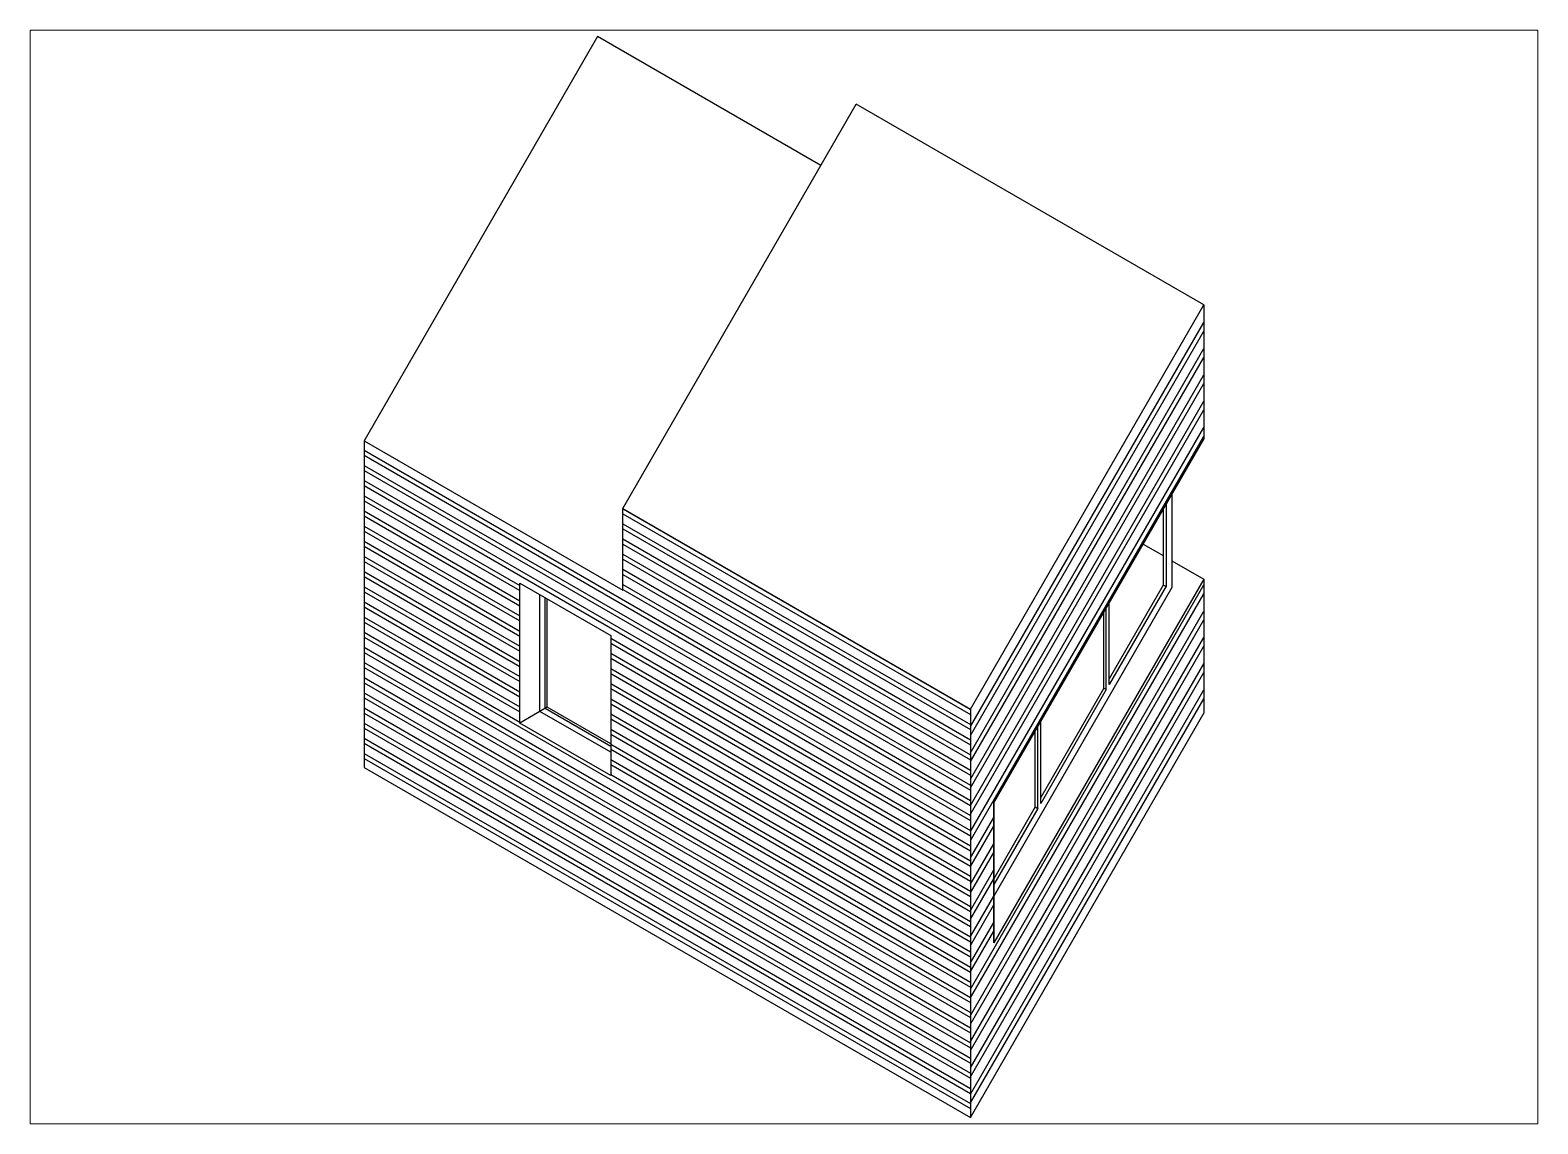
# Paper-space layout 'Axo' of a CAD drawing. Header units: millimetres. Extents: x 1.11 to 9.97, y 0.8 to 7.23.
# The model-space entities are those that its viewports show. They can reach past a viewport. Long polylines and large blocks are cut down to what shows.
import ezdxf

# ---------------------------------------------------------------- set-up
doc = ezdxf.new("R2010")
doc.units = ezdxf.units.MM
doc.header["$MEASUREMENT"] = 0
for name, color, linetype in [('Hach', 6, 'Continuous'), ('Medium', 4, 'Continuous'), ('Thin', 3, 'Continuous')]:
    doc.layers.add(name, color=color, linetype=linetype)

msp = doc.modelspace()

# ---------------------------------------------------------------- hatches: boundary and pattern name
at = {"layer": 'Hach'}
h = msp.add_hatch(dxfattribs=at)
h.set_pattern_fill('ANSI32', color=256, scale=300, angle=195)
h.set_pattern_definition([(240, (4464.95, 10977.27), (97.428, -56.25), []), (240, (4413.72, 10963.54), (97.428, -56.25), [])])
h.paths.add_polyline_path([(6464.947, 13291.372), (6464.947, 14441.372), (4464.947, 10977.271), (4464.947, 7477.271), (6464.947, 10941.372), (6464.947, 12091.372), (4664.947, 8973.681), (4664.947, 10173.681)])
h = msp.add_hatch(dxfattribs=at)
h.set_pattern_fill('ANSI32', color=256, scale=300, angle=105)
h.set_pattern_definition([(150, (-8340.52, 7282.75), (-56.25, -97.4279), []), (150, (-8354.24, 7333.98), (-56.25, -97.4279), [])])
h.paths.add_polyline_path([(1485.817, 12697.273), (1485.817, 11997.273), (-731.205, 13277.271), (-731.205, 10477.271), (4464.947, 7477.271), (4464.947, 10977.271)])
h.paths.add_polyline_path([(1381.897, 10407.271), (602.474, 10857.271), (602.474, 12057.271), (1381.897, 11607.271)], flags=16)

# ---------------------------------------------------------------- linework, layer by layer
at = {"layer": 'Medium'}
for p, q in [((6464.947, 14441.372), (6464.947, 13291.372)), ((-731.205, 13277.271), (-731.205, 10477.271)), ((6116.742, 12038.264), (6141.742, 12031.565)), ((6464.947, 12091.372), (6464.947, 10941.372)), ((5654.242, 11187.19), (5654.242, 11887.19)), ((5629.242, 11143.889), (5629.242, 11843.889)), ((5607.592, 11156.389), (5629.242, 11143.889)), ((838.033, 10993.271), (602.474, 10857.271)), ((4464.947, 10977.271), (4464.947, 7477.271)), ((5066.742, 10169.61), (5066.742, 10869.61)), ((5041.742, 10126.309), (5041.742, 10826.309)), ((4664.947, 10173.681), (4664.947, 8973.681)), ((4664.947, 8973.681), (4664.947, 10173.681)), ((5020.092, 10138.809), (5041.742, 10126.309))]:
    msp.add_line(p, q, dxfattribs=at)
for points in [[(3182.708, 15636.374), (1268.795, 16741.372), (-731.205, 13277.271), (1485.817, 11997.273)], [(1485.817, 12697.273), (3485.817, 16161.374)], [(1485.817, 12697.273), (4464.947, 10977.271), (6464.947, 14441.372), (3485.817, 16161.374)], [(4664.947, 10173.681), (6464.947, 13291.372)], [(6191.742, 12818.167), (6191.742, 12018.167), (4664.947, 9373.681)], [(1485.817, 11997.273), (1485.817, 12697.273)], [(6141.742, 12731.565), (6141.742, 12031.565), (5654.242, 11187.19)], [(5945.332, 12391.372), (6116.742, 12292.409)], [(6191.742, 12249.107), (6464.947, 12091.372), (4664.947, 8973.681)], [(1381.897, 10607.271), (775.679, 10957.271), (775.679, 11957.271)], [(1381.897, 10657.271), (818.98, 10982.271), (818.98, 11932.271)], [(5629.242, 11143.889), (5066.742, 10169.61)], [(-731.205, 10477.271), (4464.947, 7477.271), (6464.947, 10941.372)], [(5041.742, 10126.309), (4664.947, 9473.681)]]:
    msp.add_lwpolyline(points, dxfattribs=at)
msp.add_lwpolyline([(1381.897, 11607.271), (1381.897, 10407.271), (602.474, 10857.271), (602.474, 12057.271)], close=True, dxfattribs=at)
at = {"layer": 'Thin'}
for p, q in [((5607.592, 11156.389), (5607.592, 11806.389)), ((5020.092, 10138.809), (5020.092, 10788.809))]:
    msp.add_line(p, q, dxfattribs=at)
for points in [[(6116.742, 12688.264), (6116.742, 12038.264), (5654.242, 11237.19)], [(1381.897, 10679.271), (838.033, 10993.271), (838.033, 11921.271)], [(5607.592, 11156.389), (5066.742, 10219.61)], [(5020.092, 10138.809), (4664.947, 9523.681)]]:
    msp.add_lwpolyline(points, dxfattribs=at)

psp = doc.layouts.new('Axo')

# ---------------------------------------------------------------- viewports
at = {"layer": 'Hach', "color": 0}
psp.add_viewport(center=(5.5383, 4.0175), size=(8.8613, 6.428), view_center_point=(2867.0546, 12109.2419), view_height=9372.602735, dxfattribs=at)

doc.saveas('drawing.dxf')
